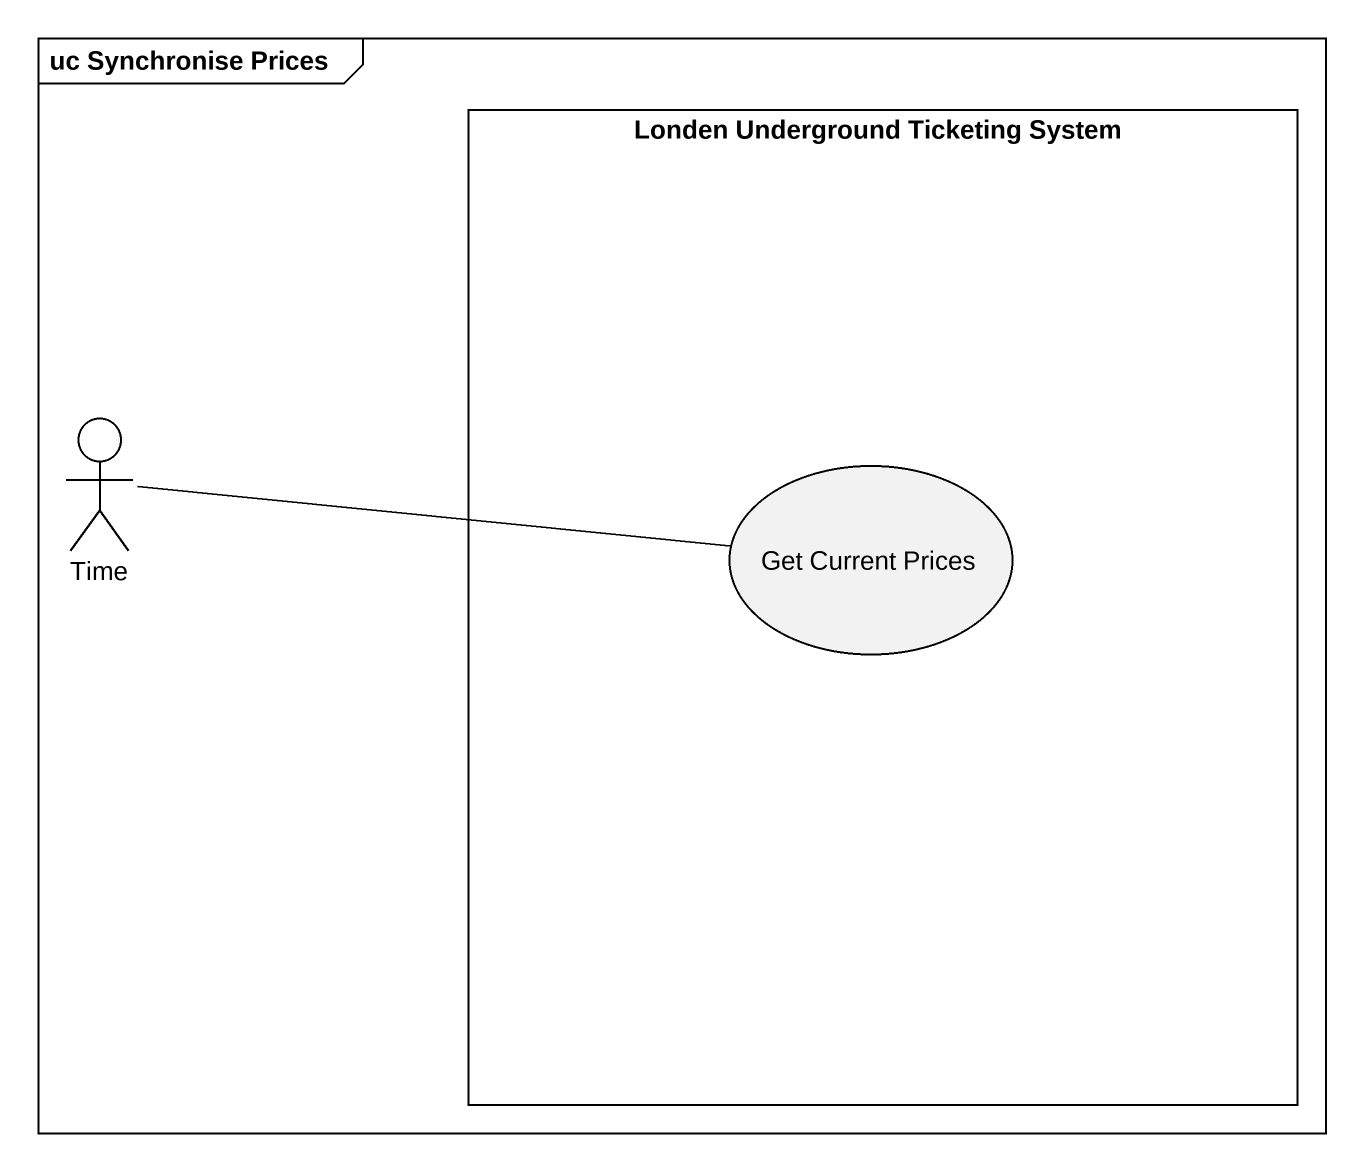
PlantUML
@startuml
mainframe uc Synchronise Prices
rectangle "Londen Underground Ticketing System" as Londen_Underground {
  usecase "Get Current Prices" as Get_Current_Prices
}
actor Time
Get_Current_Prices -left- Time
@enduml
